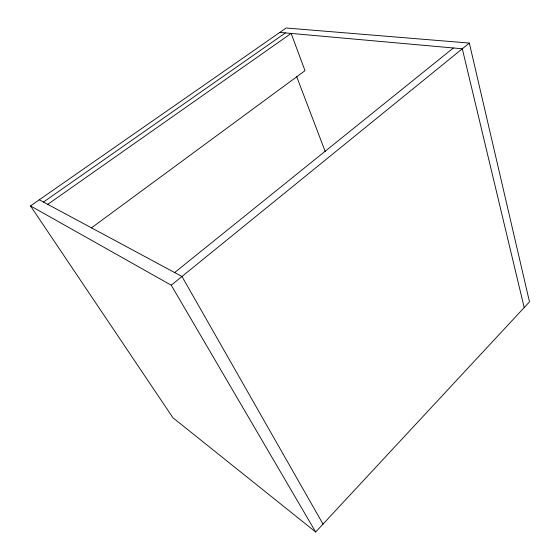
<?xml version="1.0" encoding="UTF-8"?>
<svg xmlns="http://www.w3.org/2000/svg" width="560" height="560" viewBox="0 0 560 560"><rect width="100%" height="100%" fill="white"/><g stroke="black" fill="none" stroke-linecap="round" stroke-linejoin="round"><path stroke-width="0.84" d="M315.672 532L529.494 301.847L469.336 43.071L286.153 28L30.506 205.905L172.942 417.774L315.672 532L171.248 285.201L30.506 205.905M171.248 285.201L469.336 43.071M174.65 272.545L453.348 47.985M91.343 227.955L305.011 70.679L291.137 33.425L47.733 204.351M43.463 202.055L285.425 32.914M279.818 32.41L462.301 48.783L524.195 307.545M39.27 199.801L181.979 276.486L323.015 524.097M296.604 76.44L325.199 151.459"/></g></svg>
